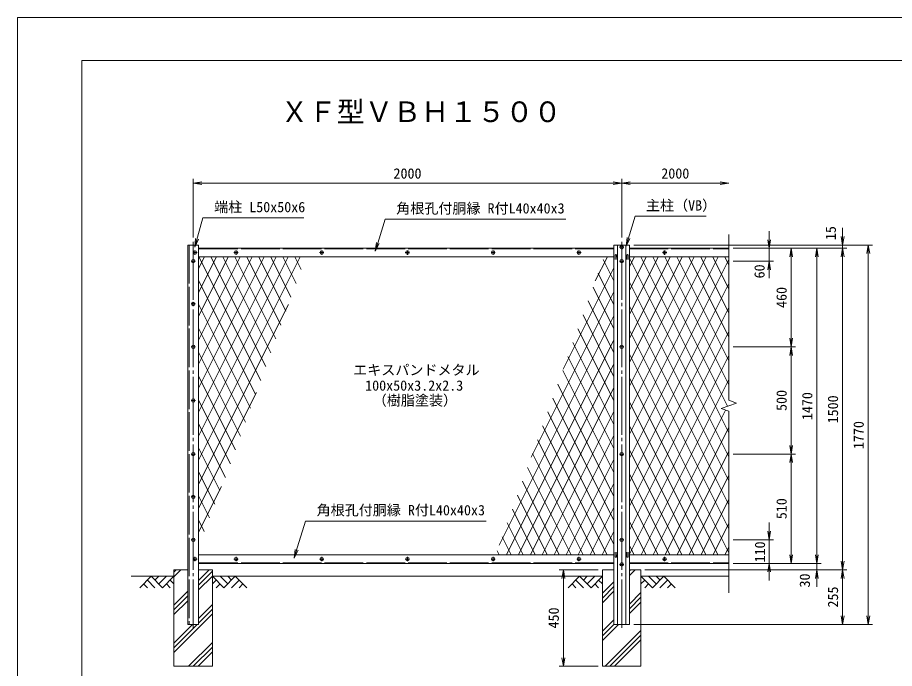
# Model space of a CAD drawing. Units: millimetres, scale not verified. Extents: x -4200 to 4200, y -2970 to 2970.
# Drawn here: x -4200 to -107, y -66 to 2970 of the extents above; entities that cross this region are included whole.
import ezdxf
from ezdxf.enums import TextEntityAlignment as Align

# ---------------------------------------------------------------- set-up
doc = ezdxf.new("R2010")
doc.units = ezdxf.units.MM
doc.header["$LTSCALE"] = 15
doc.linetypes.add('LONG_CHAIN', pattern=[21, 18, -1, 1, -1])
doc.linetypes.add('LONG_DASHED2', pattern=[13, 12, -1])
for name, color, linetype, lineweight in [('0-0_D-STR1', 1, 'Continuous', 9), ('0-1_D-BMK', 2, 'LONG_CHAIN', 9), ('0-2_D-STR-DIM', 7, 'Continuous', 9), ('0-3_D-BGD', 7, 'Continuous', 9), ('0-4_D-STR4', 7, 'Continuous', 9), ('0-5_D-DCR-HCH', 7, 'Continuous', 9), ('0-6_0', 7, 'Continuous', 9), ('0-8_D-STR3', 3, 'Continuous', 9), ('0-9_D-STR-TXT', 7, 'Continuous', 9), ('0-A_D-STR2', 7, 'Continuous', 9), ('0-B_D-TTL', 2, 'Continuous', 9)]:
    doc.layers.add(name, color=color, linetype=linetype, lineweight=lineweight)
doc.layers.add('0-7_D-TTL-TXT', color=7, linetype='Continuous')
doc.styles.add('ＭＳ ゴシック', font='')
doc.styles.get('ＭＳ ゴシック').set_extended_font_data('MS Gothic')

# ---------------------------------------------------------------- blocks, each defined once
blk = doc.blocks.new('_Open')
at = {"layer": '0-6_0'}
blk.add_line((-15, 2.5), (0, 0), dxfattribs=at)
blk.add_lwpolyline([(-15, -2.5), (0, 0), (-15, 0)], dxfattribs=at)

msp = doc.modelspace()

# ---------------------------------------------------------------- linework, layer by layer
at = {"layer": '0-0_D-STR1'}
for p, q in [((-3404.78, 1908.72), (-3404.78, 138.72)), ((-3354.78, 1908.72), (-3404.78, 1908.72)), ((-3354.78, 138.72), (-3354.78, 1908.72)), ((-1416.28, 1893.72), (-3354.78, 1893.72)), ((-1398.78, 138.72), (-1398.78, 1908.72)), ((-1360.78, 138.72), (-1360.78, 1908.72)), ((-1343.28, 138.72), (-1343.28, 1908.72)), ((-1343.28, 1893.72), (-879.78, 1893.72)), ((-3354.78, 1853.72), (-1416.28, 1853.72)), ((-1409.78, 1862.1), (-1410.53, 1840.6)), ((-1403.78, 1862.1), (-1403.03, 1840.6)), ((-1355.78, 1862.1), (-1356.53, 1840.6)), ((-1349.78, 1862.1), (-1349.03, 1840.6)), ((-879.78, 1853.72), (-1343.28, 1853.72)), ((-3354.78, 463.72), (-1416.28, 463.72)), ((-1409.78, 454.06), (-1410.53, 475.56)), ((-1403.78, 454.06), (-1403.03, 475.56)), ((-1355.78, 454.06), (-1356.53, 475.56)), ((-1349.78, 454.06), (-1349.03, 475.56)), ((-879.78, 463.72), (-1343.28, 463.72)), ((-1416.28, 423.72), (-3354.78, 423.72)), ((-1343.28, 423.72), (-879.78, 423.72)), ((-3404.78, 138.72), (-3354.78, 138.72)), ((-1416.28, 138.72), (-1343.28, 138.72))]:
    msp.add_line(p, q, dxfattribs=at)
at = {"layer": '0-0_D-STR1', "linetype": 'LONG_DASHED2'}
for p, q in [((-3398.78, 1908.72), (-3398.78, 138.72)), ((-1416.28, 1890.72), (-3354.78, 1890.72)), ((-1343.28, 1890.72), (-879.78, 1890.72)), ((-1416.28, 426.72), (-3354.78, 426.72)), ((-1343.28, 426.72), (-879.78, 426.72))]:
    msp.add_line(p, q, dxfattribs=at)
at = {"layer": '0-0_D-STR1'}
msp.add_lwpolyline([(-1416.28, 138.72), (-1416.28, 1908.72), (-1343.28, 1908.72)], dxfattribs=at)
for centre, start, end in [((-1406.78, 1860.85), 22.61986, 157.38014), ((-1352.78, 1860.85), 22.61986, 157.38014), ((-1406.78, 455.31), 202.61986, 337.38014), ((-1352.78, 455.31), 202.61986, 337.38014)]:
    msp.add_arc(centre, 3.25, start, end, dxfattribs=at)
at = {"layer": '0-1_D-BMK'}
for p, q in [((-3379.78, 1923.72), (-3379.78, 123.72)), ((-3371.78, 1883.72), (-3371.78, 1863.72)), ((-3179.78, 1883.72), (-3179.78, 1863.72)), ((-2779.78, 1883.72), (-2779.78, 1863.72)), ((-2379.78, 1883.72), (-2379.78, 1863.72)), ((-1979.78, 1883.72), (-1979.78, 1863.72)), ((-1579.78, 1883.72), (-1579.78, 1863.72)), ((-1369.78, 1898.22), (-1389.78, 1898.22)), ((-1379.78, 1923.72), (-1379.78, 123.72)), ((-1179.78, 1883.72), (-1179.78, 1863.72)), ((-3361.78, 1873.72), (-3381.78, 1873.72)), ((-3169.78, 1873.72), (-3189.78, 1873.72)), ((-2769.78, 1873.72), (-2789.78, 1873.72)), ((-2369.78, 1873.72), (-2389.78, 1873.72)), ((-1969.78, 1873.72), (-1989.78, 1873.72)), ((-1569.78, 1873.72), (-1589.78, 1873.72)), ((-1169.78, 1873.72), (-1189.78, 1873.72)), ((-3369.78, 1833.72), (-3389.78, 1833.72)), ((-1369.78, 1833.72), (-1389.78, 1833.72)), ((-3369.78, 1633.72), (-3389.78, 1633.72)), ((-3369.78, 1433.72), (-3389.78, 1433.72)), ((-1369.78, 1433.72), (-1389.78, 1433.72)), ((-3369.78, 1183.72), (-3389.78, 1183.72)), ((-3369.78, 933.72), (-3389.78, 933.72)), ((-1369.78, 933.72), (-1389.78, 933.72)), ((-3369.78, 733.72), (-3389.78, 733.72)), ((-3369.78, 533.72), (-3389.78, 533.72)), ((-1369.78, 533.72), (-1389.78, 533.72)), ((-3371.78, 453.72), (-3371.78, 433.72)), ((-3179.78, 433.72), (-3179.78, 453.72)), ((-2779.78, 433.72), (-2779.78, 453.72)), ((-2379.78, 433.72), (-2379.78, 453.72)), ((-1979.78, 433.72), (-1979.78, 453.72)), ((-1579.78, 433.72), (-1579.78, 453.72)), ((-1179.78, 433.72), (-1179.78, 453.72)), ((-3361.78, 443.72), (-3381.78, 443.72)), ((-3169.78, 443.72), (-3189.78, 443.72)), ((-2769.78, 443.72), (-2789.78, 443.72)), ((-2369.78, 443.72), (-2389.78, 443.72)), ((-1969.78, 443.72), (-1989.78, 443.72)), ((-1569.78, 443.72), (-1589.78, 443.72)), ((-1369.78, 419.22), (-1389.78, 419.22)), ((-1169.78, 443.72), (-1189.78, 443.72))]:
    msp.add_line(p, q, dxfattribs=at)
at = {"layer": '0-2_D-STR-DIM'}
for p, q in [((-3379.78, 1943.72), (-3379.78, 2217.51)), ((-1379.78, 1943.72), (-1379.78, 2217.51)), ((-1379.78, 1943.72), (-1379.78, 2217.51)), ((-3339.78, 2197.51), (-1419.78, 2197.51)), ((-1339.78, 2197.51), (-919.78, 2197.51)), ((-691.72, 1933.72), (-691.72, 1973.72)), ((-348.73, 1948.72), (-348.73, 1988.72)), ((-879.78, 1958.18), (-879.78, 1184.37)), ((-1323.28, 1908.72), (-328.73, 1908.72)), ((-1323.28, 1908.72), (-208.73, 1908.72)), ((-859.78, 1893.72), (-568.73, 1893.72)), ((-859.78, 1893.72), (-448.73, 1893.72)), ((-859.78, 1893.72), (-328.73, 1893.72)), ((-859.78, 1893.72), (-328.73, 1893.72)), ((-839.78, 1893.72), (-671.72, 1893.72)), ((-691.72, 1893.72), (-691.72, 1833.72)), ((-348.73, 1893.72), (-348.73, 1908.72)), ((-588.73, 1473.72), (-588.73, 1853.72)), ((-468.73, 1853.72), (-468.73, 463.72)), ((-348.73, 1853.72), (-348.73, 433.72)), ((-348.73, 1853.72), (-348.73, 1813.72)), ((-228.73, 178.72), (-228.73, 1868.72)), ((-859.78, 1833.72), (-671.72, 1833.72)), ((-691.72, 1793.72), (-691.72, 1753.72)), ((-859.78, 1433.72), (-568.73, 1433.72)), ((-859.78, 1433.72), (-568.73, 1433.72)), ((-588.73, 1393.72), (-588.73, 973.72)), ((-915.02, 1145.9), (-844.54, 1171.55)), ((-844.54, 1171.55), (-879.78, 1184.37)), ((-879.78, 1133.07), (-915.02, 1145.9)), ((-879.78, 1133.07), (-879.78, 286.42)), ((-859.78, 933.72), (-568.73, 933.72)), ((-859.78, 933.72), (-568.73, 933.72)), ((-588.73, 463.72), (-588.73, 893.72)), ((-691.72, 573.72), (-691.72, 613.72)), ((-859.78, 533.72), (-671.72, 533.72)), ((-691.72, 423.72), (-691.72, 533.72)), ((-468.73, 463.72), (-468.73, 503.72)), ((-859.78, 423.72), (-568.73, 423.72)), ((-859.78, 423.72), (-448.73, 423.72)), ((-859.78, 423.72), (-448.73, 423.72)), ((-839.78, 423.72), (-671.72, 423.72)), ((-468.73, 423.72), (-468.73, 393.72)), ((-1489.78, 393.72), (-1672.17, 393.72)), ((-1272.01, 393.72), (-328.73, 393.72)), ((-1269.78, 393.72), (-448.73, 393.72)), ((-1269.78, 393.72), (-328.73, 393.72)), ((-691.72, 383.72), (-691.72, 343.72)), ((-1652.17, 353.72), (-1652.17, -16.28)), ((-468.73, 353.72), (-468.73, 313.72)), ((-348.73, 353.72), (-348.73, 178.72)), ((-1323.28, 138.72), (-328.73, 138.72)), ((-1323.28, 138.72), (-208.73, 138.72)), ((-1489.78, -56.28), (-1672.17, -56.28))]:
    msp.add_line(p, q, dxfattribs=at)
at = {"layer": '0-3_D-BGD'}
for p, q in [((-3469.78, 363.72), (-3669.78, 363.72)), ((-1469.78, 363.72), (-3289.78, 363.72)), ((-1289.78, 363.72), (-879.78, 363.72))]:
    msp.add_line(p, q, dxfattribs=at)
at = {"layer": '0-4_D-STR4'}
for p, q in [((-3469.78, 393.72), (-3469.78, -56.28)), ((-3404.78, 393.72), (-3469.78, 393.72)), ((-3289.78, 393.72), (-3354.78, 393.72)), ((-3289.78, 393.72), (-3289.78, -56.28)), ((-1469.78, 393.72), (-1469.78, -56.28)), ((-1416.28, 393.72), (-1469.78, 393.72)), ((-1289.78, 393.72), (-1343.28, 393.72)), ((-1289.78, 393.72), (-1289.78, -56.28)), ((-3289.78, -56.28), (-3469.78, -56.28)), ((-1289.78, -56.28), (-1469.78, -56.28))]:
    msp.add_line(p, q, dxfattribs=at)
at = {"layer": '0-5_D-DCR-HCH'}
for p, q in [((-3469.78, 361.48), (-3437.54, 393.72)), ((-3469.78, 383.58), (-3459.64, 393.72)), ((-3354.78, 343.9), (-3304.96, 393.72)), ((-3354.78, 321.8), (-3289.78, 386.8)), ((-1343.28, 366.66), (-1316.22, 393.72)), ((-1343.28, 388.76), (-1338.32, 393.72)), ((-3576.21, 363.72), (-3629.42, 310.51)), ((-3611.68, 328.25), (-3593.86, 310.51)), ((-3593.94, 345.99), (-3558.31, 310.51)), ((-3576.21, 363.72), (-3522.99, 310.51)), ((-3558.47, 345.99), (-3540.73, 363.72)), ((-3540.73, 328.25), (-3505.26, 363.72)), ((-3522.99, 310.51), (-3469.78, 363.72)), ((-3505.26, 328.25), (-3487.44, 310.51)), ((-3487.52, 345.99), (-3469.78, 328.33)), ((-3354.78, 299.7), (-3289.78, 364.7)), ((-3236.57, 310.51), (-3289.78, 363.72)), ((-3272.04, 345.99), (-3289.78, 328.33)), ((-3254.31, 328.25), (-3272.13, 310.51)), ((-3218.83, 328.25), (-3254.31, 363.72)), ((-3183.36, 363.72), (-3236.57, 310.51)), ((-3201, 345.89), (-3218.83, 363.72)), ((-3165.62, 345.99), (-3201.26, 310.51)), ((-3183.36, 363.72), (-3130.15, 310.51)), ((-3147.88, 328.25), (-3165.7, 310.51)), ((-1576.21, 363.72), (-1629.42, 310.51)), ((-1611.68, 328.25), (-1593.86, 310.51)), ((-1593.94, 345.99), (-1558.31, 310.51)), ((-1576.21, 363.72), (-1522.99, 310.51)), ((-1558.47, 345.99), (-1540.73, 363.72)), ((-1540.73, 328.25), (-1505.26, 363.72)), ((-1522.99, 310.51), (-1469.78, 363.72)), ((-1505.26, 328.25), (-1487.44, 310.51)), ((-1487.52, 345.99), (-1469.78, 328.33)), ((-1469.78, 284.36), (-1416.28, 337.86)), ((-1236.57, 310.51), (-1289.78, 363.72)), ((-1272.04, 345.99), (-1289.78, 328.33)), ((-1254.31, 328.25), (-1272.13, 310.51)), ((-1218.83, 328.25), (-1254.31, 363.72)), ((-1183.36, 363.72), (-1236.57, 310.51)), ((-1201, 345.89), (-1218.83, 363.72)), ((-1165.62, 345.99), (-1201.26, 310.51)), ((-1183.36, 363.72), (-1130.15, 310.51)), ((-1147.88, 328.25), (-1165.7, 310.51)), ((-3469.78, 228.9), (-3404.78, 293.9)), ((-1469.78, 262.26), (-1416.28, 315.76)), ((-1469.78, 240.16), (-1416.28, 293.66)), ((-1343.28, 234.08), (-1289.78, 287.58)), ((-3469.78, 206.8), (-3404.78, 271.8)), ((-3469.78, 184.7), (-3404.78, 249.7)), ((-1343.28, 211.98), (-1289.78, 265.48)), ((-3354.78, 167.12), (-3289.78, 232.12)), ((-3354.78, 145.03), (-3289.78, 210.03)), ((-1343.28, 189.88), (-1289.78, 243.38)), ((-3469.78, 7.93), (-3289.78, 187.93)), ((-3469.78, 30.03), (-3361.08, 138.72)), ((-3469.78, 52.12), (-3383.18, 138.72)), ((-1469.78, 107.58), (-1416.28, 161.08)), ((-1469.78, 85.48), (-1416.28, 138.98)), ((-1469.78, 63.38), (-1394.44, 138.72)), ((-1456.86, -56.28), (-1289.78, 110.8)), ((-1434.76, -56.28), (-1289.78, 88.7)), ((-3401.4, -56.28), (-3289.78, 55.35)), ((-1412.67, -56.28), (-1289.78, 66.61)), ((-3379.31, -56.28), (-3289.78, 33.25)), ((-3357.21, -56.28), (-3289.78, 11.15))]:
    msp.add_line(p, q, dxfattribs=at)
for points in [[(-3289.78, 393.72), (-3354.78, 393.72), (-3354.78, 138.72), (-3404.78, 138.72), (-3404.78, 393.72), (-3469.78, 393.72), (-3469.78, -56.28), (-3289.78, -56.28)], [(-1289.78, -56.28), (-1289.78, 393.72), (-1343.28, 393.72), (-1343.28, 138.72), (-1416.28, 138.72), (-1416.28, 393.72), (-1469.78, 393.72), (-1469.78, -56.28)]]:
    msp.add_lwpolyline(points, close=True, dxfattribs=at)
at = {"layer": '0-8_D-STR3'}
for centre in [(-1379.78, 1898.22), (-3371.78, 1873.72), (-3179.78, 1873.72), (-2779.78, 1873.72), (-2379.78, 1873.72), (-1979.78, 1873.72), (-1579.78, 1873.72), (-1179.78, 1873.72), (-3379.78, 1833.72), (-1379.78, 1833.72), (-3379.78, 1633.72), (-3379.78, 1433.72), (-1379.78, 1433.72), (-3379.78, 1183.72), (-3379.78, 933.72), (-1379.78, 933.72), (-3379.78, 733.72), (-3379.78, 533.72), (-1379.78, 533.72), (-3371.78, 443.72), (-3179.78, 443.72), (-2779.78, 443.72), (-2379.78, 443.72), (-1979.78, 443.72), (-1579.78, 443.72), (-1179.78, 443.72), (-1379.78, 419.22)]:
    msp.add_circle(centre, 8, dxfattribs=at)
at = {"layer": '0-9_D-STR-TXT'}
for points in [[(-2863.43, 2035.01), (-3334.4, 2035.01), (-3372.49, 1900.74)], [(-1640.33, 2028.89), (-2484.07, 2028.89), (-2529.43, 1881.93)], [(-986.07, 2042.6), (-1317.45, 2042.6), (-1359.14, 1904.94)], [(-2012.02, 621.16), (-2855.76, 621.16), (-2907.9, 450.49)]]:
    msp.add_lwpolyline(points, dxfattribs=at)
at = {"layer": '0-A_D-STR2'}
for p, q in [((-3327.75, 1853.72), (-3354.78, 1799.66)), ((-3271.85, 1853.72), (-3354.78, 1687.86)), ((-3215.95, 1853.72), (-3354.78, 1576.05)), ((-3160.05, 1853.72), (-3354.78, 1464.25)), ((-3104.14, 1853.72), (-3354.78, 1352.45)), ((-3048.24, 1853.72), (-3354.78, 1240.64)), ((-2992.34, 1853.72), (-3354.78, 1128.84)), ((-2936.44, 1853.72), (-3354.78, 1017.04)), ((-2880.54, 1853.72), (-3354.78, 905.23)), ((-3064.81, 1276.69), (-3353.33, 1853.72)), ((-3041.26, 1341.39), (-3297.42, 1853.72)), ((-3017.71, 1406.09), (-3241.52, 1853.72)), ((-2994.16, 1470.8), (-3185.62, 1853.72)), ((-2970.61, 1535.5), (-3129.72, 1853.72)), ((-2947.06, 1600.2), (-3073.82, 1853.72)), ((-2923.51, 1664.91), (-3017.91, 1853.72)), ((-2899.96, 1729.61), (-2962.01, 1853.72)), ((-2876.41, 1794.31), (-2906.11, 1853.72)), ((-1446.61, 1853.72), (-1502.94, 1741.05)), ((-1320.75, 1853.72), (-1343.28, 1808.66)), ((-1264.85, 1853.72), (-1343.28, 1696.86)), ((-1208.95, 1853.72), (-1343.28, 1585.05)), ((-1153.05, 1853.72), (-1343.28, 1473.25)), ((-1097.14, 1853.72), (-1343.28, 1361.45)), ((-1041.24, 1853.72), (-1343.28, 1249.64)), ((-985.34, 1853.72), (-1343.28, 1137.84)), ((-929.44, 1853.72), (-1343.28, 1026.04)), ((-879.78, 920.64), (-1343.28, 1847.64)), ((-879.78, 1032.45), (-1290.42, 1853.72)), ((-885.9, 1156.49), (-1234.52, 1853.72)), ((-879.78, 1256.05), (-1178.62, 1853.72)), ((-879.78, 1367.85), (-1122.72, 1853.72)), ((-879.78, 1479.66), (-1066.82, 1853.72)), ((-879.78, 1591.46), (-1010.91, 1853.72)), ((-879.78, 1703.26), (-955.01, 1853.72)), ((-879.78, 1815.06), (-899.11, 1853.72)), ((-1416.28, 1802.57), (-1652.52, 1330.1)), ((-1416.28, 1741.92), (-1466.25, 1841.86)), ((-879.78, 1841.23), (-1343.28, 914.23)), ((-1416.28, 1630.12), (-1489.8, 1777.16)), ((-3088.36, 1211.98), (-3354.78, 1744.83)), ((-879.78, 808.84), (-1343.28, 1735.83)), ((-879.78, 1729.43), (-1343.28, 802.43)), ((-1416.28, 1690.77), (-1802.09, 919.15)), ((-1416.28, 1518.31), (-1513.35, 1712.45)), ((-1416.28, 1406.51), (-1536.9, 1647.75)), ((-3111.91, 1147.28), (-3354.78, 1633.03)), ((-2935.44, 1632.11), (-3354.78, 793.43)), ((-879.78, 697.04), (-1343.28, 1624.03)), ((-879.78, 1617.63), (-1343.28, 690.63)), ((-1416.28, 1578.96), (-1951.66, 508.2)), ((-1416.28, 1294.71), (-1560.45, 1583.05)), ((-3135.46, 1082.58), (-3354.78, 1521.23)), ((-1416.28, 1182.91), (-1584, 1518.34)), ((-879.78, 585.24), (-1343.28, 1512.23)), ((-879.78, 1505.82), (-1343.28, 578.82)), ((-1416.28, 1467.16), (-1918, 463.72)), ((-1416.28, 1071.1), (-1607.55, 1453.64)), ((-3159.01, 1017.87), (-3354.78, 1409.43)), ((-879.78, 473.43), (-1343.28, 1400.43)), ((-879.78, 1394.02), (-1343.28, 467.02)), ((-1416.28, 1355.36), (-1862.1, 463.72)), ((-1416.28, 959.3), (-1631.1, 1388.94)), ((-1416.28, 847.5), (-1654.65, 1324.23)), ((-3182.56, 953.17), (-3354.78, 1297.62)), ((-930.83, 463.72), (-1343.28, 1288.62)), ((-879.78, 1282.22), (-1289.03, 463.72)), ((-1416.28, 1243.55), (-1806.2, 463.72)), ((-1416.28, 735.69), (-1678.2, 1259.53)), ((-3085.02, 1221.16), (-3354.78, 681.63)), ((-1416.28, 623.89), (-1701.75, 1194.83)), ((-3206.11, 888.47), (-3354.78, 1185.82)), ((-986.73, 463.72), (-1343.28, 1176.82)), ((-1416.28, 1131.75), (-1750.3, 463.72)), ((-1416.28, 512.09), (-1725.3, 1130.12)), ((-895.58, 1138.82), (-1233.13, 463.72)), ((-3229.66, 823.77), (-3354.78, 1074.02)), ((-1448, 463.72), (-1748.85, 1065.42)), ((-1042.63, 463.72), (-1343.28, 1065.02)), ((-879.78, 1058.61), (-1177.23, 463.72)), ((-1503.9, 463.72), (-1772.4, 1000.72)), ((-1416.28, 1019.95), (-1694.39, 463.72)), ((-3255.54, 763.72), (-3354.78, 962.21)), ((-1098.53, 463.72), (-1343.28, 953.21)), ((-879.78, 946.81), (-1121.32, 463.72)), ((-1559.81, 463.72), (-1795.95, 936.01)), ((-1416.28, 908.14), (-1638.49, 463.72)), ((-1615.71, 463.72), (-1819.5, 871.31)), ((-3279.67, 700.18), (-3354.78, 850.41)), ((-1154.44, 463.72), (-1343.28, 841.41)), ((-879.78, 835), (-1065.42, 463.72)), ((-3248.28, 782.83), (-3354.78, 569.82)), ((-1671.61, 463.72), (-1843.05, 806.61)), ((-1416.28, 796.34), (-1582.59, 463.72)), ((-3303.8, 636.65), (-3354.78, 738.61)), ((-1727.51, 463.72), (-1866.6, 741.9)), ((-1210.34, 463.72), (-1343.28, 729.61)), ((-879.78, 723.2), (-1009.52, 463.72)), ((-1783.41, 463.72), (-1890.15, 677.2)), ((-1416.28, 684.54), (-1526.69, 463.72)), ((-3327.93, 573.11), (-3354.78, 626.81)), ((-1266.24, 463.72), (-1343.28, 617.81)), ((-1839.32, 463.72), (-1913.7, 612.5)), ((-879.78, 611.4), (-953.62, 463.72)), ((-1895.22, 463.72), (-1937.25, 547.79)), ((-1416.28, 572.73), (-1470.79, 463.72)), ((-1322.14, 463.72), (-1343.28, 506)), ((-879.78, 499.59), (-897.72, 463.72)), ((-1951.12, 463.72), (-1960.8, 483.09))]:
    msp.add_line(p, q, dxfattribs=at)
at = {"layer": '0-B_D-TTL', "color": 7}
msp.add_lwpolyline([(-4199.81, -2970.19), (4200.19, -2970.19), (4200.19, 2969.81), (-4199.81, 2969.81)], close=True, dxfattribs=at)
at = {"layer": '0-B_D-TTL'}
msp.add_lwpolyline([(-3899.81, 2769.81), (3900.19, 2769.81), (3900.19, -2770.19), (-3899.81, -2770.19)], close=True, dxfattribs=at)

# ---------------------------------------------------------------- block references
at = {"layer": '0-2_D-STR-DIM', "xscale": 2.666667, "yscale": 2.666667}
for p, rotation in [((-3379.78, 2197.51), 180), ((-1379.78, 2197.51), 180), ((-691.72, 1893.72), 270), ((-348.73, 1908.72), 270), ((-588.73, 1893.72), 90), ((-468.73, 1893.72), 90), ((-348.73, 1893.72), 90), ((-348.73, 1893.72), 90), ((-228.73, 1908.72), 90), ((-691.72, 1833.72), 90), ((-588.73, 1433.72), 270), ((-588.73, 1433.72), 90), ((-588.73, 933.72), 270), ((-588.73, 933.72), 90), ((-691.72, 533.72), 270), ((-588.73, 423.72), 270), ((-468.73, 423.72), 270), ((-468.73, 423.72), 270), ((-691.72, 423.72), 90), ((-348.73, 393.72), 270), ((-1652.17, 393.72), 90), ((-468.73, 393.72), 90), ((-348.73, 393.72), 90), ((-348.73, 138.72), 270), ((-228.73, 138.72), 270), ((-1652.17, -56.28), 270)]:
    msp.add_blockref('_Open', p, dxfattribs=dict(at, rotation=rotation))
for p in [(-1379.78, 2197.51), (-879.78, 2197.51)]:
    msp.add_blockref('_Open', p, dxfattribs=at)
at = {"layer": '0-9_D-STR-TXT', "xscale": 2.666667, "yscale": 2.666667}
for p, rotation in [((-3373.03, 1898.82), 254.16392), ((-1359.72, 1903.03), 253.14944), ((-2530.02, 1880.02), 252.84683), ((-2908.49, 448.58), 253.00969)]:
    msp.add_blockref('_Open', p, dxfattribs=dict(at, rotation=rotation))

# ---------------------------------------------------------------- texts
at = {"layer": '0-2_D-STR-DIM', "style": 'ＭＳ ゴシック'}
for p in [(-2445.03, 2204.25), (-1195.03, 2204.25)]:
    msp.add_text('2000', height=48.06, dxfattribs=at).set_placement(p, align=Align.BOTTOM_LEFT)
for s, p in [('15', (-365.68, 1931.56)), ('60', (-698.38, 1753.07)), ('460', (-595.48, 1615.22)), ('500', (-595.48, 1134.85)), ('1470', (-475.48, 1091.82)), ('1500', (-355.48, 1076.82)), ('1770', (-235.48, 956.82)), ('510', (-595.48, 629.85)), ('110', (-696.37, 428.07)), ('30', (-487, 311.3)), ('255', (-355.48, 217.87)), ('450', (-1658.92, 120.22))]:
    msp.add_text(s, height=48.06, rotation=90, dxfattribs=at).set_placement(p, align=Align.BOTTOM_LEFT)
at = {"layer": '0-7_D-TTL-TXT', "style": 'ＭＳ ゴシック'}
msp.add_text('ＸＦ型ＶＢＨ１５００', height=96.22, dxfattribs=at).set_placement((-2972.87, 2453.42), align=Align.BOTTOM_LEFT)
at = {"layer": '0-9_D-STR-TXT', "style": 'ＭＳ ゴシック'}
for s, p in [('端柱 L50x50x6', (-3282.21, 2047.6)), ('角根孔付胴縁 R付L40x40x3', (-2432.13, 2041.47)), ('主柱（VB）', (-1266.52, 2055.19)), ('エキスパンドメタル', (-2632.99, 1287.71)), ('100x50x3.2x2.3', (-2577.3, 1214.97)), ('（樹脂塗装）', (-2541.73, 1145.78)), ('角根孔付胴縁 R付L40x40x3', (-2803.82, 633.74))]:
    msp.add_text(s, height=48.06, dxfattribs=at).set_placement(p, align=Align.BOTTOM_LEFT)

doc.saveas('drawing.dxf')
